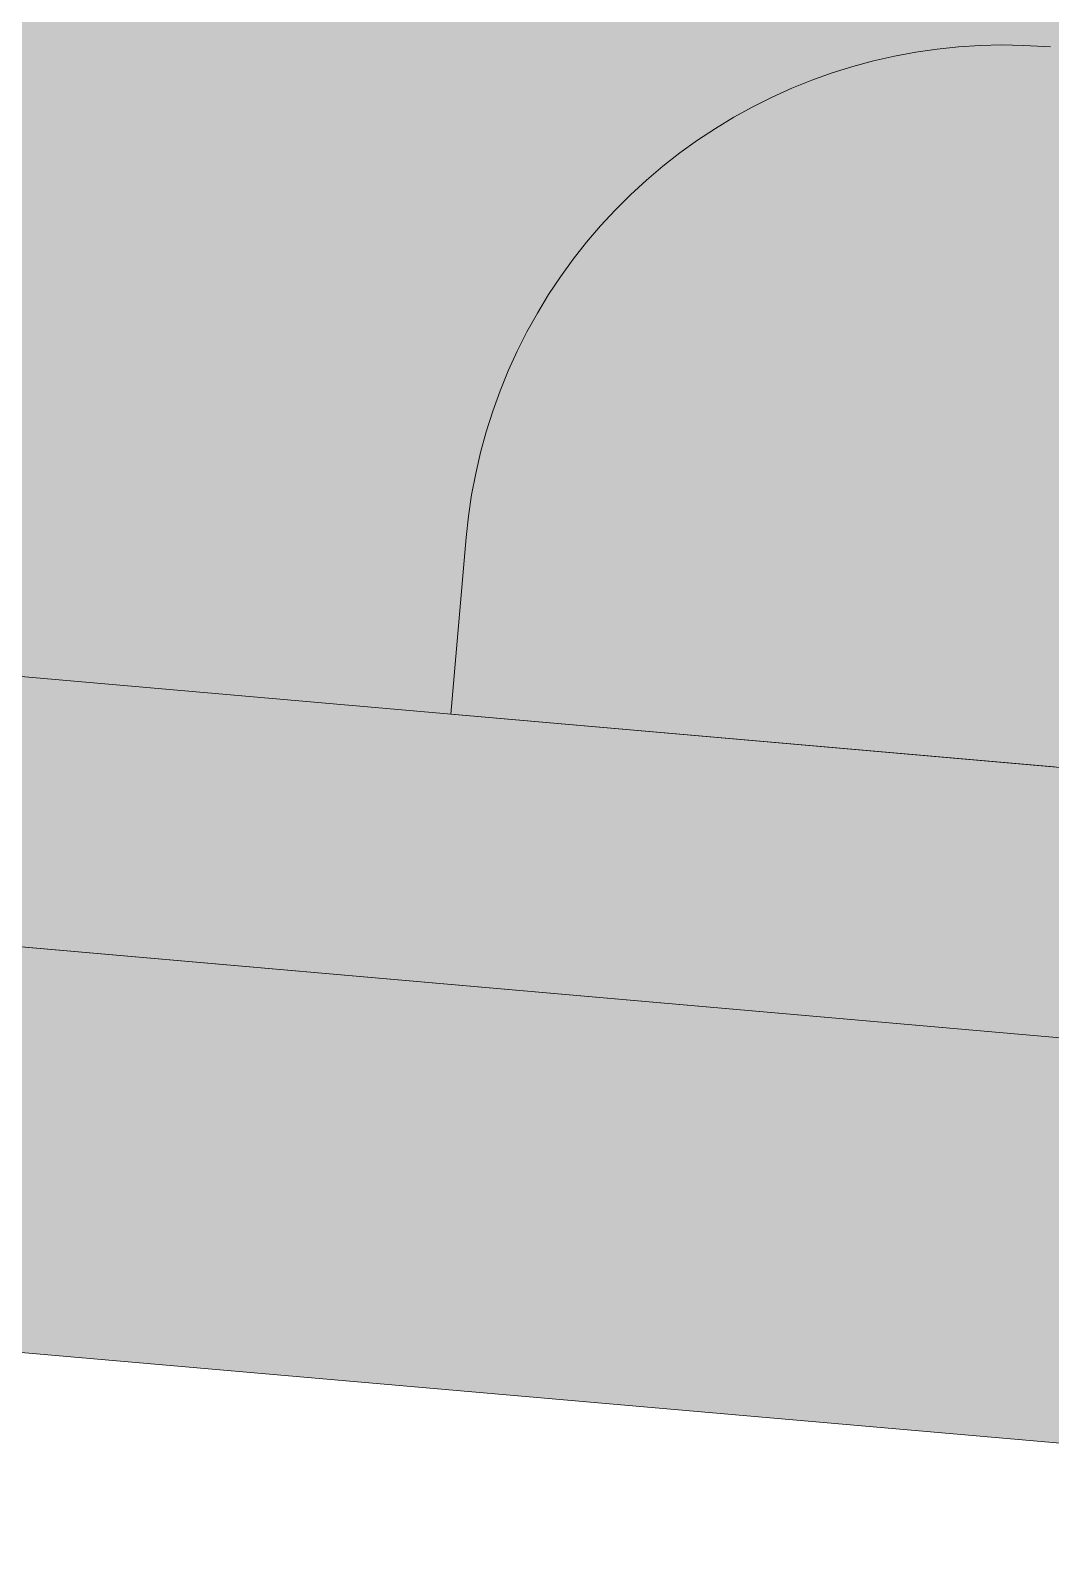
# Model space of a CAD drawing. Header units: millimetres. Extents: x 632 to 546626, y -3890 to 22200.
# Drawn here: x 389626.94 to 389634.52, y 16889.19 to 16900.45 of the extents above; entities that cross this region are included whole.
import ezdxf

# ---------------------------------------------------------------- set-up
doc = ezdxf.new("R2010")
doc.units = ezdxf.units.MM
doc.layers.add('A-270-M_ROOF', color=132, linetype='Continuous', lineweight=13)
doc.layers.add('A-770-ME_FFE_SA', color=91, linetype='Continuous', lineweight=13)

# ---------------------------------------------------------------- blocks, each defined once
blk = doc.blocks.new('Static Line_Sayfa_Metal Deck_Pan Mount - Up to 15 _ pitch - Max 2 Users-1845519-S6_501-SECTION A6')
at = {"layer": 'A-770-ME_FFE_SA', "lineweight": 5, "transparency": 33554432}
for points in [[(4567736.119, 16883.131), (4567740.346, 16931.445), (4567541.107, 16948.876), (4567536.88, 16900.562), (4567715.66, 16884.921)], [(4567736.119, 16883.131), (4567740.346, 16931.445), (4567541.107, 16948.876), (4567536.88, 16900.562), (4567715.66, 16884.921)], [(4567736.119, 16883.131), (4567740.346, 16931.445), (4567541.107, 16948.876), (4567536.88, 16900.562), (4567715.66, 16884.921)], [(4567736.119, 16883.131), (4567740.346, 16931.445), (4567541.107, 16948.876), (4567536.88, 16900.562), (4567715.66, 16884.921)], [(4567736.119, 16883.131), (4567740.346, 16931.445), (4567541.107, 16948.876), (4567536.88, 16900.562), (4567715.66, 16884.921)], [(4567736.119, 16883.131), (4567740.346, 16931.445), (4567541.107, 16948.876), (4567536.88, 16900.562), (4567715.66, 16884.921)], [(4567736.119, 16883.131), (4567740.346, 16931.445), (4567541.107, 16948.876), (4567536.88, 16900.562), (4567715.66, 16884.921)], [(4567736.119, 16883.131), (4567740.346, 16931.445), (4567541.107, 16948.876), (4567536.88, 16900.562), (4567715.66, 16884.921)], [(4567736.119, 16883.131), (4567740.346, 16931.445), (4567541.107, 16948.876), (4567536.88, 16900.562), (4567715.66, 16884.921)], [(4567736.119, 16883.131), (4567740.346, 16931.445), (4567541.107, 16948.876), (4567536.88, 16900.562), (4567715.66, 16884.921)], [(4567735.945, 16881.138), (4567740.172, 16929.453), (4567540.933, 16946.884), (4567536.706, 16898.569), (4567715.66, 16882.913)], [(4567735.945, 16881.138), (4567740.172, 16929.453), (4567540.933, 16946.884), (4567536.706, 16898.569), (4567715.66, 16882.913)], [(4567735.945, 16881.138), (4567740.172, 16929.453), (4567540.933, 16946.884), (4567536.706, 16898.569), (4567715.66, 16882.913)], [(4567735.945, 16881.138), (4567740.172, 16929.453), (4567540.933, 16946.884), (4567536.706, 16898.569), (4567715.66, 16882.913)], [(4567735.945, 16881.138), (4567740.172, 16929.453), (4567540.933, 16946.884), (4567536.706, 16898.569), (4567715.66, 16882.913)], [(4567735.945, 16881.138), (4567740.172, 16929.453), (4567540.933, 16946.884), (4567536.706, 16898.569), (4567715.66, 16882.913)], [(4567735.945, 16881.138), (4567740.172, 16929.453), (4567540.933, 16946.884), (4567536.706, 16898.569), (4567715.66, 16882.913)], [(4567735.945, 16881.138), (4567740.172, 16929.453), (4567540.933, 16946.884), (4567536.706, 16898.569), (4567715.66, 16882.913)], [(4567735.945, 16881.138), (4567740.172, 16929.453), (4567540.933, 16946.884), (4567536.706, 16898.569), (4567715.66, 16882.913)], [(4567735.945, 16881.138), (4567740.172, 16929.453), (4567540.933, 16946.884), (4567536.706, 16898.569), (4567715.66, 16882.913)], [(4567735.618, 16877.402), (4567735.88, 16880.391), (4567536.641, 16897.822), (4567536.379, 16894.833), (4567715.66, 16879.148)], [(4567735.618, 16877.402), (4567735.88, 16880.391), (4567536.641, 16897.822), (4567536.379, 16894.833), (4567715.66, 16879.148)], [(4567735.618, 16877.402), (4567735.88, 16880.391), (4567536.641, 16897.822), (4567536.379, 16894.833), (4567715.66, 16879.148)], [(4567735.618, 16877.402), (4567735.88, 16880.391), (4567536.641, 16897.822), (4567536.379, 16894.833), (4567715.66, 16879.148)], [(4567735.618, 16877.402), (4567735.88, 16880.391), (4567536.641, 16897.822), (4567536.379, 16894.833), (4567715.66, 16879.148)], [(4567735.618, 16877.402), (4567735.88, 16880.391), (4567536.641, 16897.822), (4567536.379, 16894.833), (4567715.66, 16879.148)], [(4567735.618, 16877.402), (4567735.88, 16880.391), (4567536.641, 16897.822), (4567536.379, 16894.833), (4567715.66, 16879.148)], [(4567735.618, 16877.402), (4567735.88, 16880.391), (4567536.641, 16897.822), (4567536.379, 16894.833), (4567715.66, 16879.148)], [(4567735.618, 16877.402), (4567735.88, 16880.391), (4567536.641, 16897.822), (4567536.379, 16894.833), (4567715.66, 16879.148)], [(4567735.618, 16877.402), (4567735.88, 16880.391), (4567536.641, 16897.822), (4567536.379, 16894.833), (4567715.66, 16879.148)], [(4567735.618, 16877.402), (4567735.88, 16880.391), (4567536.641, 16897.822), (4567536.379, 16894.833), (4567715.66, 16879.148)], [(4567735.618, 16877.402), (4567735.88, 16880.391), (4567536.641, 16897.822), (4567536.379, 16894.833), (4567715.66, 16879.148)], [(4567735.618, 16877.402), (4567735.88, 16880.391), (4567536.641, 16897.822), (4567536.379, 16894.833), (4567715.66, 16879.148)], [(4567735.618, 16877.402), (4567735.88, 16880.391), (4567536.641, 16897.822), (4567536.379, 16894.833), (4567715.66, 16879.148)], [(4567735.618, 16877.402), (4567735.88, 16880.391), (4567536.641, 16897.822), (4567536.379, 16894.833), (4567715.66, 16879.148)], [(4567735.618, 16877.402), (4567735.88, 16880.391), (4567536.641, 16897.822), (4567536.379, 16894.833), (4567715.66, 16879.148)], [(4567735.618, 16877.402), (4567735.88, 16880.391), (4567536.641, 16897.822), (4567536.379, 16894.833), (4567715.66, 16879.148)], [(4567735.618, 16877.402), (4567735.88, 16880.391), (4567536.641, 16897.822), (4567536.379, 16894.833), (4567715.66, 16879.148)], [(4567735.618, 16877.402), (4567735.88, 16880.391), (4567536.641, 16897.822), (4567536.379, 16894.833), (4567715.66, 16879.148)], [(4567735.618, 16877.402), (4567735.88, 16880.391), (4567536.641, 16897.822), (4567536.379, 16894.833), (4567715.66, 16879.148)]]:
    blk.add_hatch(color=256, dxfattribs=at).paths.add_polyline_path(points)
at = {"layer": 'A-770-ME_FFE_SA', "lineweight": 5}
for p, q in [((4567590.761, 16900.22), (4567590.918, 16900.255)), ((4567590.761, 16900.22), (4567590.918, 16900.255)), ((4567590.761, 16900.22), (4567590.918, 16900.255)), ((4567590.761, 16900.22), (4567590.918, 16900.255)), ((4567590.761, 16900.22), (4567590.918, 16900.255)), ((4567590.761, 16900.22), (4567590.918, 16900.255)), ((4567590.761, 16900.22), (4567590.918, 16900.255)), ((4567590.761, 16900.22), (4567590.918, 16900.255)), ((4567590.761, 16900.22), (4567590.918, 16900.255)), ((4567590.761, 16900.22), (4567590.918, 16900.255)), ((4567590.761, 16900.22), (4567590.918, 16900.255)), ((4567590.761, 16900.22), (4567590.918, 16900.255)), ((4567590.918, 16900.255), (4567591.075, 16900.285)), ((4567590.918, 16900.255), (4567591.075, 16900.285)), ((4567590.918, 16900.255), (4567591.075, 16900.285)), ((4567590.918, 16900.255), (4567591.075, 16900.285)), ((4567590.918, 16900.255), (4567591.075, 16900.285)), ((4567590.918, 16900.255), (4567591.075, 16900.285)), ((4567590.918, 16900.255), (4567591.075, 16900.285)), ((4567590.918, 16900.255), (4567591.075, 16900.285)), ((4567590.918, 16900.255), (4567591.075, 16900.285)), ((4567590.918, 16900.255), (4567591.075, 16900.285)), ((4567590.918, 16900.255), (4567591.075, 16900.285)), ((4567590.918, 16900.255), (4567591.075, 16900.285)), ((4567591.075, 16900.285), (4567591.234, 16900.307)), ((4567591.075, 16900.285), (4567591.234, 16900.307)), ((4567591.075, 16900.285), (4567591.234, 16900.307)), ((4567591.075, 16900.285), (4567591.234, 16900.307)), ((4567591.075, 16900.285), (4567591.234, 16900.307)), ((4567591.075, 16900.285), (4567591.234, 16900.307)), ((4567591.075, 16900.285), (4567591.234, 16900.307)), ((4567591.075, 16900.285), (4567591.234, 16900.307)), ((4567591.075, 16900.285), (4567591.234, 16900.307)), ((4567591.075, 16900.285), (4567591.234, 16900.307)), ((4567591.075, 16900.285), (4567591.234, 16900.307)), ((4567591.075, 16900.285), (4567591.234, 16900.307)), ((4567591.234, 16900.307), (4567591.393, 16900.324)), ((4567591.234, 16900.307), (4567591.393, 16900.324)), ((4567591.234, 16900.307), (4567591.393, 16900.324)), ((4567591.234, 16900.307), (4567591.393, 16900.324)), ((4567591.234, 16900.307), (4567591.393, 16900.324)), ((4567591.234, 16900.307), (4567591.393, 16900.324)), ((4567591.234, 16900.307), (4567591.393, 16900.324)), ((4567591.234, 16900.307), (4567591.393, 16900.324)), ((4567591.234, 16900.307), (4567591.393, 16900.324)), ((4567591.234, 16900.307), (4567591.393, 16900.324)), ((4567591.234, 16900.307), (4567591.393, 16900.324)), ((4567591.234, 16900.307), (4567591.393, 16900.324)), ((4567591.393, 16900.324), (4567591.553, 16900.334)), ((4567591.393, 16900.324), (4567591.553, 16900.334)), ((4567591.393, 16900.324), (4567591.553, 16900.334)), ((4567591.393, 16900.324), (4567591.553, 16900.334)), ((4567591.393, 16900.324), (4567591.553, 16900.334)), ((4567591.393, 16900.324), (4567591.553, 16900.334)), ((4567591.393, 16900.324), (4567591.553, 16900.334)), ((4567591.393, 16900.324), (4567591.553, 16900.334)), ((4567591.393, 16900.324), (4567591.553, 16900.334)), ((4567591.393, 16900.324), (4567591.553, 16900.334)), ((4567591.393, 16900.324), (4567591.553, 16900.334)), ((4567591.393, 16900.324), (4567591.553, 16900.334)), ((4567591.553, 16900.334), (4567591.714, 16900.338)), ((4567591.553, 16900.334), (4567591.714, 16900.338)), ((4567591.553, 16900.334), (4567591.714, 16900.338)), ((4567591.553, 16900.334), (4567591.714, 16900.338)), ((4567591.553, 16900.334), (4567591.714, 16900.338)), ((4567591.553, 16900.334), (4567591.714, 16900.338)), ((4567591.553, 16900.334), (4567591.714, 16900.338)), ((4567591.553, 16900.334), (4567591.714, 16900.338)), ((4567591.553, 16900.334), (4567591.714, 16900.338)), ((4567591.553, 16900.334), (4567591.714, 16900.338)), ((4567591.553, 16900.334), (4567591.714, 16900.338)), ((4567591.553, 16900.334), (4567591.714, 16900.338)), ((4567591.714, 16900.338), (4567591.874, 16900.335)), ((4567591.714, 16900.338), (4567591.874, 16900.335)), ((4567591.714, 16900.338), (4567591.874, 16900.335)), ((4567591.714, 16900.338), (4567591.874, 16900.335)), ((4567591.714, 16900.338), (4567591.874, 16900.335)), ((4567591.714, 16900.338), (4567591.874, 16900.335)), ((4567591.714, 16900.338), (4567591.874, 16900.335)), ((4567591.714, 16900.338), (4567591.874, 16900.335)), ((4567591.714, 16900.338), (4567591.874, 16900.335)), ((4567591.714, 16900.338), (4567591.874, 16900.335)), ((4567591.714, 16900.338), (4567591.874, 16900.335)), ((4567591.714, 16900.338), (4567591.874, 16900.335)), ((4567591.874, 16900.335), (4567592.034, 16900.326)), ((4567591.874, 16900.335), (4567592.034, 16900.326)), ((4567591.874, 16900.335), (4567592.034, 16900.326)), ((4567591.874, 16900.335), (4567592.034, 16900.326)), ((4567591.874, 16900.335), (4567592.034, 16900.326)), ((4567591.874, 16900.335), (4567592.034, 16900.326)), ((4567591.874, 16900.335), (4567592.034, 16900.326)), ((4567591.874, 16900.335), (4567592.034, 16900.326)), ((4567591.874, 16900.335), (4567592.034, 16900.326)), ((4567591.874, 16900.335), (4567592.034, 16900.326)), ((4567591.874, 16900.335), (4567592.034, 16900.326)), ((4567591.874, 16900.335), (4567592.034, 16900.326)), ((4567592.034, 16900.326), (4567592.077, 16900.323)), ((4567592.034, 16900.326), (4567592.077, 16900.323)), ((4567592.034, 16900.326), (4567592.077, 16900.323)), ((4567592.034, 16900.326), (4567592.077, 16900.323)), ((4567592.034, 16900.326), (4567592.077, 16900.323)), ((4567592.034, 16900.326), (4567592.077, 16900.323)), ((4567592.034, 16900.326), (4567592.077, 16900.323)), ((4567592.034, 16900.326), (4567592.077, 16900.323)), ((4567592.034, 16900.326), (4567592.077, 16900.323)), ((4567592.034, 16900.326), (4567592.077, 16900.323)), ((4567592.034, 16900.326), (4567592.077, 16900.323)), ((4567592.034, 16900.326), (4567592.077, 16900.323)), ((4567590.454, 16900.13), (4567590.607, 16900.178)), ((4567590.454, 16900.13), (4567590.607, 16900.178)), ((4567590.454, 16900.13), (4567590.607, 16900.178)), ((4567590.454, 16900.13), (4567590.607, 16900.178)), ((4567590.454, 16900.13), (4567590.607, 16900.178)), ((4567590.454, 16900.13), (4567590.607, 16900.178)), ((4567590.454, 16900.13), (4567590.607, 16900.178)), ((4567590.454, 16900.13), (4567590.607, 16900.178)), ((4567590.454, 16900.13), (4567590.607, 16900.178)), ((4567590.454, 16900.13), (4567590.607, 16900.178)), ((4567590.454, 16900.13), (4567590.607, 16900.178)), ((4567590.454, 16900.13), (4567590.607, 16900.178)), ((4567590.607, 16900.178), (4567590.761, 16900.22)), ((4567590.607, 16900.178), (4567590.761, 16900.22)), ((4567590.607, 16900.178), (4567590.761, 16900.22)), ((4567590.607, 16900.178), (4567590.761, 16900.22)), ((4567590.607, 16900.178), (4567590.761, 16900.22)), ((4567590.607, 16900.178), (4567590.761, 16900.22)), ((4567590.607, 16900.178), (4567590.761, 16900.22)), ((4567590.607, 16900.178), (4567590.761, 16900.22)), ((4567590.607, 16900.178), (4567590.761, 16900.22)), ((4567590.607, 16900.178), (4567590.761, 16900.22)), ((4567590.607, 16900.178), (4567590.761, 16900.22)), ((4567590.607, 16900.178), (4567590.761, 16900.22)), ((4567590.154, 16900.016), (4567590.303, 16900.076)), ((4567590.154, 16900.016), (4567590.303, 16900.076)), ((4567590.154, 16900.016), (4567590.303, 16900.076)), ((4567590.154, 16900.016), (4567590.303, 16900.076)), ((4567590.154, 16900.016), (4567590.303, 16900.076)), ((4567590.154, 16900.016), (4567590.303, 16900.076)), ((4567590.154, 16900.016), (4567590.303, 16900.076)), ((4567590.154, 16900.016), (4567590.303, 16900.076)), ((4567590.154, 16900.016), (4567590.303, 16900.076)), ((4567590.154, 16900.016), (4567590.303, 16900.076)), ((4567590.154, 16900.016), (4567590.303, 16900.076)), ((4567590.154, 16900.016), (4567590.303, 16900.076)), ((4567590.303, 16900.076), (4567590.454, 16900.13)), ((4567590.303, 16900.076), (4567590.454, 16900.13)), ((4567590.303, 16900.076), (4567590.454, 16900.13)), ((4567590.303, 16900.076), (4567590.454, 16900.13)), ((4567590.303, 16900.076), (4567590.454, 16900.13)), ((4567590.303, 16900.076), (4567590.454, 16900.13)), ((4567590.303, 16900.076), (4567590.454, 16900.13)), ((4567590.303, 16900.076), (4567590.454, 16900.13)), ((4567590.303, 16900.076), (4567590.454, 16900.13)), ((4567590.303, 16900.076), (4567590.454, 16900.13)), ((4567590.303, 16900.076), (4567590.454, 16900.13)), ((4567590.303, 16900.076), (4567590.454, 16900.13)), ((4567589.865, 16899.879), (4567590.008, 16899.95)), ((4567589.865, 16899.879), (4567590.008, 16899.95)), ((4567589.865, 16899.879), (4567590.008, 16899.95)), ((4567589.865, 16899.879), (4567590.008, 16899.95)), ((4567589.865, 16899.879), (4567590.008, 16899.95)), ((4567589.865, 16899.879), (4567590.008, 16899.95)), ((4567589.865, 16899.879), (4567590.008, 16899.95)), ((4567589.865, 16899.879), (4567590.008, 16899.95)), ((4567589.865, 16899.879), (4567590.008, 16899.95)), ((4567589.865, 16899.879), (4567590.008, 16899.95)), ((4567589.865, 16899.879), (4567590.008, 16899.95)), ((4567589.865, 16899.879), (4567590.008, 16899.95)), ((4567590.008, 16899.95), (4567590.154, 16900.016)), ((4567590.008, 16899.95), (4567590.154, 16900.016)), ((4567590.008, 16899.95), (4567590.154, 16900.016)), ((4567590.008, 16899.95), (4567590.154, 16900.016)), ((4567590.008, 16899.95), (4567590.154, 16900.016)), ((4567590.008, 16899.95), (4567590.154, 16900.016)), ((4567590.008, 16899.95), (4567590.154, 16900.016)), ((4567590.008, 16899.95), (4567590.154, 16900.016)), ((4567590.008, 16899.95), (4567590.154, 16900.016)), ((4567590.008, 16899.95), (4567590.154, 16900.016)), ((4567590.008, 16899.95), (4567590.154, 16900.016)), ((4567590.008, 16899.95), (4567590.154, 16900.016)), ((4567589.724, 16899.801), (4567589.865, 16899.879)), ((4567589.724, 16899.801), (4567589.865, 16899.879)), ((4567589.724, 16899.801), (4567589.865, 16899.879)), ((4567589.724, 16899.801), (4567589.865, 16899.879)), ((4567589.724, 16899.801), (4567589.865, 16899.879)), ((4567589.724, 16899.801), (4567589.865, 16899.879)), ((4567589.724, 16899.801), (4567589.865, 16899.879)), ((4567589.724, 16899.801), (4567589.865, 16899.879)), ((4567589.724, 16899.801), (4567589.865, 16899.879)), ((4567589.724, 16899.801), (4567589.865, 16899.879)), ((4567589.724, 16899.801), (4567589.865, 16899.879)), ((4567589.724, 16899.801), (4567589.865, 16899.879)), ((4567589.453, 16899.63), (4567589.587, 16899.718)), ((4567589.453, 16899.63), (4567589.587, 16899.718)), ((4567589.453, 16899.63), (4567589.587, 16899.718)), ((4567589.453, 16899.63), (4567589.587, 16899.718)), ((4567589.453, 16899.63), (4567589.587, 16899.718)), ((4567589.453, 16899.63), (4567589.587, 16899.718)), ((4567589.453, 16899.63), (4567589.587, 16899.718)), ((4567589.453, 16899.63), (4567589.587, 16899.718)), ((4567589.453, 16899.63), (4567589.587, 16899.718)), ((4567589.453, 16899.63), (4567589.587, 16899.718)), ((4567589.453, 16899.63), (4567589.587, 16899.718)), ((4567589.453, 16899.63), (4567589.587, 16899.718)), ((4567589.587, 16899.718), (4567589.724, 16899.801)), ((4567589.587, 16899.718), (4567589.724, 16899.801)), ((4567589.587, 16899.718), (4567589.724, 16899.801)), ((4567589.587, 16899.718), (4567589.724, 16899.801)), ((4567589.587, 16899.718), (4567589.724, 16899.801)), ((4567589.587, 16899.718), (4567589.724, 16899.801)), ((4567589.587, 16899.718), (4567589.724, 16899.801)), ((4567589.587, 16899.718), (4567589.724, 16899.801)), ((4567589.587, 16899.718), (4567589.724, 16899.801)), ((4567589.587, 16899.718), (4567589.724, 16899.801)), ((4567589.587, 16899.718), (4567589.724, 16899.801)), ((4567589.587, 16899.718), (4567589.724, 16899.801)), ((4567589.323, 16899.536), (4567589.453, 16899.63)), ((4567589.323, 16899.536), (4567589.453, 16899.63)), ((4567589.323, 16899.536), (4567589.453, 16899.63)), ((4567589.323, 16899.536), (4567589.453, 16899.63)), ((4567589.323, 16899.536), (4567589.453, 16899.63)), ((4567589.323, 16899.536), (4567589.453, 16899.63)), ((4567589.323, 16899.536), (4567589.453, 16899.63)), ((4567589.323, 16899.536), (4567589.453, 16899.63)), ((4567589.323, 16899.536), (4567589.453, 16899.63)), ((4567589.323, 16899.536), (4567589.453, 16899.63)), ((4567589.323, 16899.536), (4567589.453, 16899.63)), ((4567589.323, 16899.536), (4567589.453, 16899.63)), ((4567589.197, 16899.438), (4567589.323, 16899.536)), ((4567589.197, 16899.438), (4567589.323, 16899.536)), ((4567589.197, 16899.438), (4567589.323, 16899.536)), ((4567589.197, 16899.438), (4567589.323, 16899.536)), ((4567589.197, 16899.438), (4567589.323, 16899.536)), ((4567589.197, 16899.438), (4567589.323, 16899.536)), ((4567589.197, 16899.438), (4567589.323, 16899.536)), ((4567589.197, 16899.438), (4567589.323, 16899.536)), ((4567589.197, 16899.438), (4567589.323, 16899.536)), ((4567589.197, 16899.438), (4567589.323, 16899.536)), ((4567589.197, 16899.438), (4567589.323, 16899.536)), ((4567589.197, 16899.438), (4567589.323, 16899.536)), ((4567589.075, 16899.334), (4567589.197, 16899.438)), ((4567589.075, 16899.334), (4567589.197, 16899.438)), ((4567589.075, 16899.334), (4567589.197, 16899.438)), ((4567589.075, 16899.334), (4567589.197, 16899.438)), ((4567589.075, 16899.334), (4567589.197, 16899.438)), ((4567589.075, 16899.334), (4567589.197, 16899.438)), ((4567589.075, 16899.334), (4567589.197, 16899.438)), ((4567589.075, 16899.334), (4567589.197, 16899.438)), ((4567589.075, 16899.334), (4567589.197, 16899.438)), ((4567589.075, 16899.334), (4567589.197, 16899.438)), ((4567589.075, 16899.334), (4567589.197, 16899.438)), ((4567589.075, 16899.334), (4567589.197, 16899.438)), ((4567588.957, 16899.226), (4567589.075, 16899.334)), ((4567588.957, 16899.226), (4567589.075, 16899.334)), ((4567588.957, 16899.226), (4567589.075, 16899.334)), ((4567588.957, 16899.226), (4567589.075, 16899.334)), ((4567588.957, 16899.226), (4567589.075, 16899.334)), ((4567588.957, 16899.226), (4567589.075, 16899.334)), ((4567588.957, 16899.226), (4567589.075, 16899.334)), ((4567588.957, 16899.226), (4567589.075, 16899.334)), ((4567588.957, 16899.226), (4567589.075, 16899.334)), ((4567588.957, 16899.226), (4567589.075, 16899.334)), ((4567588.957, 16899.226), (4567589.075, 16899.334)), ((4567588.957, 16899.226), (4567589.075, 16899.334)), ((4567588.843, 16899.112), (4567588.957, 16899.226)), ((4567588.843, 16899.112), (4567588.957, 16899.226)), ((4567588.843, 16899.112), (4567588.957, 16899.226)), ((4567588.843, 16899.112), (4567588.957, 16899.226)), ((4567588.843, 16899.112), (4567588.957, 16899.226)), ((4567588.843, 16899.112), (4567588.957, 16899.226)), ((4567588.843, 16899.112), (4567588.957, 16899.226)), ((4567588.843, 16899.112), (4567588.957, 16899.226)), ((4567588.843, 16899.112), (4567588.957, 16899.226)), ((4567588.843, 16899.112), (4567588.957, 16899.226)), ((4567588.843, 16899.112), (4567588.957, 16899.226)), ((4567588.843, 16899.112), (4567588.957, 16899.226)), ((4567588.734, 16898.995), (4567588.843, 16899.112)), ((4567588.734, 16898.995), (4567588.843, 16899.112)), ((4567588.734, 16898.995), (4567588.843, 16899.112)), ((4567588.734, 16898.995), (4567588.843, 16899.112)), ((4567588.734, 16898.995), (4567588.843, 16899.112)), ((4567588.734, 16898.995), (4567588.843, 16899.112)), ((4567588.734, 16898.995), (4567588.843, 16899.112)), ((4567588.734, 16898.995), (4567588.843, 16899.112)), ((4567588.734, 16898.995), (4567588.843, 16899.112)), ((4567588.734, 16898.995), (4567588.843, 16899.112)), ((4567588.734, 16898.995), (4567588.843, 16899.112)), ((4567588.734, 16898.995), (4567588.843, 16899.112)), ((4567588.63, 16898.873), (4567588.734, 16898.995)), ((4567588.63, 16898.873), (4567588.734, 16898.995)), ((4567588.63, 16898.873), (4567588.734, 16898.995)), ((4567588.63, 16898.873), (4567588.734, 16898.995)), ((4567588.63, 16898.873), (4567588.734, 16898.995)), ((4567588.63, 16898.873), (4567588.734, 16898.995)), ((4567588.63, 16898.873), (4567588.734, 16898.995)), ((4567588.63, 16898.873), (4567588.734, 16898.995)), ((4567588.63, 16898.873), (4567588.734, 16898.995)), ((4567588.63, 16898.873), (4567588.734, 16898.995)), ((4567588.63, 16898.873), (4567588.734, 16898.995)), ((4567588.63, 16898.873), (4567588.734, 16898.995)), ((4567588.531, 16898.747), (4567588.63, 16898.873)), ((4567588.531, 16898.747), (4567588.63, 16898.873)), ((4567588.531, 16898.747), (4567588.63, 16898.873)), ((4567588.531, 16898.747), (4567588.63, 16898.873)), ((4567588.531, 16898.747), (4567588.63, 16898.873)), ((4567588.531, 16898.747), (4567588.63, 16898.873)), ((4567588.531, 16898.747), (4567588.63, 16898.873)), ((4567588.531, 16898.747), (4567588.63, 16898.873)), ((4567588.531, 16898.747), (4567588.63, 16898.873)), ((4567588.531, 16898.747), (4567588.63, 16898.873)), ((4567588.531, 16898.747), (4567588.63, 16898.873)), ((4567588.531, 16898.747), (4567588.63, 16898.873)), ((4567588.437, 16898.617), (4567588.531, 16898.747)), ((4567588.437, 16898.617), (4567588.531, 16898.747)), ((4567588.437, 16898.617), (4567588.531, 16898.747)), ((4567588.437, 16898.617), (4567588.531, 16898.747)), ((4567588.437, 16898.617), (4567588.531, 16898.747)), ((4567588.437, 16898.617), (4567588.531, 16898.747)), ((4567588.437, 16898.617), (4567588.531, 16898.747)), ((4567588.437, 16898.617), (4567588.531, 16898.747)), ((4567588.437, 16898.617), (4567588.531, 16898.747)), ((4567588.437, 16898.617), (4567588.531, 16898.747)), ((4567588.437, 16898.617), (4567588.531, 16898.747)), ((4567588.437, 16898.617), (4567588.531, 16898.747)), ((4567588.348, 16898.484), (4567588.437, 16898.617)), ((4567588.348, 16898.484), (4567588.437, 16898.617)), ((4567588.348, 16898.484), (4567588.437, 16898.617)), ((4567588.348, 16898.484), (4567588.437, 16898.617)), ((4567588.348, 16898.484), (4567588.437, 16898.617)), ((4567588.348, 16898.484), (4567588.437, 16898.617)), ((4567588.348, 16898.484), (4567588.437, 16898.617)), ((4567588.348, 16898.484), (4567588.437, 16898.617)), ((4567588.348, 16898.484), (4567588.437, 16898.617)), ((4567588.348, 16898.484), (4567588.437, 16898.617)), ((4567588.348, 16898.484), (4567588.437, 16898.617)), ((4567588.348, 16898.484), (4567588.437, 16898.617)), ((4567588.265, 16898.347), (4567588.348, 16898.484)), ((4567588.265, 16898.347), (4567588.348, 16898.484)), ((4567588.265, 16898.347), (4567588.348, 16898.484)), ((4567588.265, 16898.347), (4567588.348, 16898.484)), ((4567588.265, 16898.347), (4567588.348, 16898.484)), ((4567588.265, 16898.347), (4567588.348, 16898.484)), ((4567588.265, 16898.347), (4567588.348, 16898.484)), ((4567588.265, 16898.347), (4567588.348, 16898.484)), ((4567588.265, 16898.347), (4567588.348, 16898.484)), ((4567588.265, 16898.347), (4567588.348, 16898.484)), ((4567588.265, 16898.347), (4567588.348, 16898.484)), ((4567588.265, 16898.347), (4567588.348, 16898.484)), ((4567588.187, 16898.207), (4567588.265, 16898.347)), ((4567588.187, 16898.207), (4567588.265, 16898.347)), ((4567588.187, 16898.207), (4567588.265, 16898.347)), ((4567588.187, 16898.207), (4567588.265, 16898.347)), ((4567588.187, 16898.207), (4567588.265, 16898.347)), ((4567588.187, 16898.207), (4567588.265, 16898.347)), ((4567588.187, 16898.207), (4567588.265, 16898.347)), ((4567588.187, 16898.207), (4567588.265, 16898.347)), ((4567588.187, 16898.207), (4567588.265, 16898.347)), ((4567588.187, 16898.207), (4567588.265, 16898.347)), ((4567588.187, 16898.207), (4567588.265, 16898.347)), ((4567588.187, 16898.207), (4567588.265, 16898.347)), ((4567588.115, 16898.064), (4567588.187, 16898.207)), ((4567588.115, 16898.064), (4567588.187, 16898.207)), ((4567588.115, 16898.064), (4567588.187, 16898.207)), ((4567588.115, 16898.064), (4567588.187, 16898.207)), ((4567588.115, 16898.064), (4567588.187, 16898.207)), ((4567588.115, 16898.064), (4567588.187, 16898.207)), ((4567588.115, 16898.064), (4567588.187, 16898.207)), ((4567588.115, 16898.064), (4567588.187, 16898.207)), ((4567588.115, 16898.064), (4567588.187, 16898.207)), ((4567588.115, 16898.064), (4567588.187, 16898.207)), ((4567588.115, 16898.064), (4567588.187, 16898.207)), ((4567588.115, 16898.064), (4567588.187, 16898.207)), ((4567588.048, 16897.918), (4567588.115, 16898.064)), ((4567588.048, 16897.918), (4567588.115, 16898.064)), ((4567588.048, 16897.918), (4567588.115, 16898.064)), ((4567588.048, 16897.918), (4567588.115, 16898.064)), ((4567588.048, 16897.918), (4567588.115, 16898.064)), ((4567588.048, 16897.918), (4567588.115, 16898.064)), ((4567588.048, 16897.918), (4567588.115, 16898.064)), ((4567588.048, 16897.918), (4567588.115, 16898.064)), ((4567588.048, 16897.918), (4567588.115, 16898.064)), ((4567588.048, 16897.918), (4567588.115, 16898.064)), ((4567588.048, 16897.918), (4567588.115, 16898.064)), ((4567588.048, 16897.918), (4567588.115, 16898.064)), ((4567587.988, 16897.77), (4567588.048, 16897.918)), ((4567587.988, 16897.77), (4567588.048, 16897.918)), ((4567587.988, 16897.77), (4567588.048, 16897.918)), ((4567587.988, 16897.77), (4567588.048, 16897.918)), ((4567587.988, 16897.77), (4567588.048, 16897.918)), ((4567587.988, 16897.77), (4567588.048, 16897.918)), ((4567587.988, 16897.77), (4567588.048, 16897.918)), ((4567587.988, 16897.77), (4567588.048, 16897.918)), ((4567587.988, 16897.77), (4567588.048, 16897.918)), ((4567587.988, 16897.77), (4567588.048, 16897.918)), ((4567587.988, 16897.77), (4567588.048, 16897.918)), ((4567587.988, 16897.77), (4567588.048, 16897.918)), ((4567587.933, 16897.619), (4567587.988, 16897.77)), ((4567587.933, 16897.619), (4567587.988, 16897.77)), ((4567587.933, 16897.619), (4567587.988, 16897.77)), ((4567587.933, 16897.619), (4567587.988, 16897.77)), ((4567587.933, 16897.619), (4567587.988, 16897.77)), ((4567587.933, 16897.619), (4567587.988, 16897.77)), ((4567587.933, 16897.619), (4567587.988, 16897.77)), ((4567587.933, 16897.619), (4567587.988, 16897.77)), ((4567587.933, 16897.619), (4567587.988, 16897.77)), ((4567587.933, 16897.619), (4567587.988, 16897.77)), ((4567587.933, 16897.619), (4567587.988, 16897.77)), ((4567587.933, 16897.619), (4567587.988, 16897.77)), ((4567587.933, 16897.619), (4567587.988, 16897.77)), ((4567633.484, 16891.357), (4567561.449, 16897.659)), ((4567633.484, 16891.357), (4567561.449, 16897.659)), ((4567633.484, 16891.357), (4567561.449, 16897.659)), ((4567633.484, 16891.357), (4567561.449, 16897.659)), ((4567633.484, 16891.357), (4567561.449, 16897.659)), ((4567633.484, 16891.357), (4567561.449, 16897.659)), ((4567633.484, 16891.357), (4567561.449, 16897.659)), ((4567633.484, 16891.357), (4567561.449, 16897.659)), ((4567633.484, 16891.357), (4567561.449, 16897.659)), ((4567633.484, 16891.357), (4567561.449, 16897.659)), ((4567633.484, 16891.357), (4567561.449, 16897.659)), ((4567633.484, 16891.357), (4567561.449, 16897.659)), ((4567633.484, 16891.357), (4567561.449, 16897.659)), ((4567633.484, 16891.357), (4567561.449, 16897.659)), ((4567633.484, 16891.357), (4567561.449, 16897.659)), ((4567633.484, 16891.357), (4567561.449, 16897.659)), ((4567633.484, 16891.357), (4567561.449, 16897.659)), ((4567633.484, 16891.357), (4567561.449, 16897.659)), ((4567726.092, 16883.255), (4567561.449, 16897.659)), ((4567633.484, 16891.357), (4567561.449, 16897.659)), ((4567587.885, 16897.466), (4567587.933, 16897.619)), ((4567587.885, 16897.466), (4567587.933, 16897.619)), ((4567587.885, 16897.466), (4567587.933, 16897.619)), ((4567587.885, 16897.466), (4567587.933, 16897.619)), ((4567587.885, 16897.466), (4567587.933, 16897.619)), ((4567587.885, 16897.466), (4567587.933, 16897.619)), ((4567587.885, 16897.466), (4567587.933, 16897.619)), ((4567587.885, 16897.466), (4567587.933, 16897.619)), ((4567587.885, 16897.466), (4567587.933, 16897.619)), ((4567587.885, 16897.466), (4567587.933, 16897.619)), ((4567587.885, 16897.466), (4567587.933, 16897.619)), ((4567587.885, 16897.466), (4567587.933, 16897.619)), ((4567587.885, 16897.466), (4567587.933, 16897.619)), ((4567587.842, 16897.311), (4567587.885, 16897.466)), ((4567587.842, 16897.311), (4567587.885, 16897.466)), ((4567587.842, 16897.311), (4567587.885, 16897.466)), ((4567587.842, 16897.311), (4567587.885, 16897.466)), ((4567587.842, 16897.311), (4567587.885, 16897.466)), ((4567587.842, 16897.311), (4567587.885, 16897.466)), ((4567587.842, 16897.311), (4567587.885, 16897.466)), ((4567587.842, 16897.311), (4567587.885, 16897.466)), ((4567587.842, 16897.311), (4567587.885, 16897.466)), ((4567587.842, 16897.311), (4567587.885, 16897.466)), ((4567587.842, 16897.311), (4567587.885, 16897.466)), ((4567587.842, 16897.311), (4567587.885, 16897.466)), ((4567587.806, 16897.155), (4567587.842, 16897.311)), ((4567587.806, 16897.155), (4567587.842, 16897.311)), ((4567587.806, 16897.155), (4567587.842, 16897.311)), ((4567587.806, 16897.155), (4567587.842, 16897.311)), ((4567587.806, 16897.155), (4567587.842, 16897.311)), ((4567587.806, 16897.155), (4567587.842, 16897.311)), ((4567587.806, 16897.155), (4567587.842, 16897.311)), ((4567587.806, 16897.155), (4567587.842, 16897.311)), ((4567587.806, 16897.155), (4567587.842, 16897.311)), ((4567587.806, 16897.155), (4567587.842, 16897.311)), ((4567587.806, 16897.155), (4567587.842, 16897.311)), ((4567587.806, 16897.155), (4567587.842, 16897.311)), ((4567587.776, 16896.998), (4567587.806, 16897.155)), ((4567587.776, 16896.998), (4567587.806, 16897.155)), ((4567587.776, 16896.998), (4567587.806, 16897.155)), ((4567587.776, 16896.998), (4567587.806, 16897.155)), ((4567587.776, 16896.998), (4567587.806, 16897.155)), ((4567587.776, 16896.998), (4567587.806, 16897.155)), ((4567587.776, 16896.998), (4567587.806, 16897.155)), ((4567587.776, 16896.998), (4567587.806, 16897.155)), ((4567587.776, 16896.998), (4567587.806, 16897.155)), ((4567587.776, 16896.998), (4567587.806, 16897.155)), ((4567587.776, 16896.998), (4567587.806, 16897.155)), ((4567587.776, 16896.998), (4567587.806, 16897.155)), ((4567587.753, 16896.839), (4567587.776, 16896.998)), ((4567587.753, 16896.839), (4567587.776, 16896.998)), ((4567587.753, 16896.839), (4567587.776, 16896.998)), ((4567587.753, 16896.839), (4567587.776, 16896.998)), ((4567587.753, 16896.839), (4567587.776, 16896.998)), ((4567587.753, 16896.839), (4567587.776, 16896.998)), ((4567587.753, 16896.839), (4567587.776, 16896.998)), ((4567587.753, 16896.839), (4567587.776, 16896.998)), ((4567587.753, 16896.839), (4567587.776, 16896.998)), ((4567587.753, 16896.839), (4567587.776, 16896.998)), ((4567587.753, 16896.839), (4567587.776, 16896.998)), ((4567587.753, 16896.839), (4567587.776, 16896.998)), ((4567587.736, 16896.68), (4567587.753, 16896.839)), ((4567587.736, 16896.68), (4567587.753, 16896.839)), ((4567587.736, 16896.68), (4567587.753, 16896.839)), ((4567587.736, 16896.68), (4567587.753, 16896.839)), ((4567587.736, 16896.68), (4567587.753, 16896.839)), ((4567587.736, 16896.68), (4567587.753, 16896.839)), ((4567587.736, 16896.68), (4567587.753, 16896.839)), ((4567587.736, 16896.68), (4567587.753, 16896.839)), ((4567587.736, 16896.68), (4567587.753, 16896.839)), ((4567587.736, 16896.68), (4567587.753, 16896.839)), ((4567587.736, 16896.68), (4567587.753, 16896.839)), ((4567587.736, 16896.68), (4567587.753, 16896.839)), ((4567587.736, 16896.68), (4567587.621, 16895.369)), ((4567587.736, 16896.68), (4567587.621, 16895.369)), ((4567587.736, 16896.68), (4567587.621, 16895.369)), ((4567587.736, 16896.68), (4567587.621, 16895.369)), ((4567587.736, 16896.68), (4567587.621, 16895.369)), ((4567587.736, 16896.68), (4567587.621, 16895.369)), ((4567587.736, 16896.68), (4567587.621, 16895.369)), ((4567587.736, 16896.68), (4567587.621, 16895.369)), ((4567587.736, 16896.68), (4567587.621, 16895.369)), ((4567587.736, 16896.68), (4567587.621, 16895.369)), ((4567587.736, 16896.68), (4567587.621, 16895.369)), ((4567587.736, 16896.68), (4567587.621, 16895.369)), ((4567587.736, 16896.68), (4567587.621, 16895.369)), ((4567587.736, 16896.68), (4567587.621, 16895.369)), ((4567587.736, 16896.68), (4567587.621, 16895.369)), ((4567587.736, 16896.68), (4567587.621, 16895.369)), ((4567587.736, 16896.68), (4567587.621, 16895.369)), ((4567587.736, 16896.68), (4567587.621, 16895.369)), ((4567587.736, 16896.68), (4567587.621, 16895.369)), ((4567587.736, 16896.68), (4567587.621, 16895.369)), ((4567560.549, 16895.73), (4567633.31, 16889.364)), ((4567633.31, 16889.364), (4567560.549, 16895.73)), ((4567633.31, 16889.364), (4567560.549, 16895.73)), ((4567560.549, 16895.73), (4567633.31, 16889.364)), ((4567633.31, 16889.364), (4567560.549, 16895.73)), ((4567560.549, 16895.73), (4567633.31, 16889.364)), ((4567633.31, 16889.364), (4567560.549, 16895.73)), ((4567560.549, 16895.73), (4567633.31, 16889.364)), ((4567633.31, 16889.364), (4567560.549, 16895.73)), ((4567633.31, 16889.364), (4567560.549, 16895.73)), ((4567560.549, 16895.73), (4567633.31, 16889.364)), ((4567633.31, 16889.364), (4567560.549, 16895.73)), ((4567560.549, 16895.73), (4567633.31, 16889.364)), ((4567633.31, 16889.364), (4567560.549, 16895.73)), ((4567560.549, 16895.73), (4567633.31, 16889.364)), ((4567633.31, 16889.364), (4567560.549, 16895.73)), ((4567633.31, 16889.364), (4567560.549, 16895.73)), ((4567560.549, 16895.73), (4567633.31, 16889.364)), ((4567633.31, 16889.364), (4567560.549, 16895.73)), ((4567560.549, 16895.73), (4567633.31, 16889.364)), ((4567633.31, 16889.364), (4567560.549, 16895.73)), ((4567560.549, 16895.73), (4567633.31, 16889.364)), ((4567633.31, 16889.364), (4567560.549, 16895.73)), ((4567633.31, 16889.364), (4567560.549, 16895.73)), ((4567560.549, 16895.73), (4567633.31, 16889.364)), ((4567633.31, 16889.364), (4567560.549, 16895.73)), ((4567560.549, 16895.73), (4567633.31, 16889.364)), ((4567633.31, 16889.364), (4567560.549, 16895.73)), ((4567560.549, 16895.73), (4567633.31, 16889.364)), ((4567633.31, 16889.364), (4567560.549, 16895.73)), ((4567633.31, 16889.364), (4567560.549, 16895.73)), ((4567560.549, 16895.73), (4567633.31, 16889.364)), ((4567633.31, 16889.364), (4567560.549, 16895.73)), ((4567560.549, 16895.73), (4567633.31, 16889.364)), ((4567633.31, 16889.364), (4567560.549, 16895.73)), ((4567560.549, 16895.73), (4567633.31, 16889.364)), ((4567633.31, 16889.364), (4567560.549, 16895.73)), ((4567633.31, 16889.364), (4567560.549, 16895.73)), ((4567560.549, 16895.73), (4567633.31, 16889.364)), ((4567633.31, 16889.364), (4567560.549, 16895.73)), ((4567560.549, 16895.73), (4567633.31, 16889.364)), ((4567633.31, 16889.364), (4567560.549, 16895.73)), ((4567560.549, 16895.73), (4567633.31, 16889.364)), ((4567633.31, 16889.364), (4567560.549, 16895.73)), ((4567633.31, 16889.364), (4567560.549, 16895.73)), ((4567560.549, 16895.73), (4567633.31, 16889.364)), ((4567633.31, 16889.364), (4567560.549, 16895.73)), ((4567560.549, 16895.73), (4567633.31, 16889.364)), ((4567633.31, 16889.364), (4567560.549, 16895.73)), ((4567560.549, 16895.73), (4567633.31, 16889.364)), ((4567633.31, 16889.364), (4567560.549, 16895.73)), ((4567633.31, 16889.364), (4567560.549, 16895.73)), ((4567560.549, 16895.73), (4567633.31, 16889.364)), ((4567633.31, 16889.364), (4567560.549, 16895.73)), ((4567560.549, 16895.73), (4567633.31, 16889.364)), ((4567633.31, 16889.364), (4567560.549, 16895.73)), ((4567560.549, 16895.73), (4567633.31, 16889.364)), ((4567633.31, 16889.364), (4567560.549, 16895.73)), ((4567633.31, 16889.364), (4567560.549, 16895.73)), ((4567560.549, 16895.73), (4567633.31, 16889.364)), ((4567633.31, 16889.364), (4567560.549, 16895.73)), ((4567560.549, 16895.73), (4567633.31, 16889.364)), ((4567633.31, 16889.364), (4567560.549, 16895.73)), ((4567560.549, 16895.73), (4567633.31, 16889.364)), ((4567725.918, 16881.262), (4567560.549, 16895.73)), ((4567633.31, 16889.364), (4567560.549, 16895.73)), ((4567560.549, 16895.73), (4567633.31, 16889.364)), ((4567633.31, 16889.364), (4567560.549, 16895.73)), ((4567560.549, 16895.73), (4567633.31, 16889.364)), ((4567735.88, 16880.391), (4567560.549, 16895.73)), ((4567587.621, 16895.369), (4567592.104, 16894.977)), ((4567587.621, 16895.369), (4567601.07, 16894.193)), ((4567587.621, 16895.369), (4567605.553, 16893.8)), ((4567587.621, 16895.369), (4567605.553, 16893.8)), ((4567587.621, 16895.369), (4567601.07, 16894.193)), ((4567587.621, 16895.369), (4567605.553, 16893.8)), ((4567587.621, 16895.369), (4567592.104, 16894.977)), ((4567587.621, 16895.369), (4567592.104, 16894.977)), ((4567587.621, 16895.369), (4567592.104, 16894.977)), ((4567587.621, 16895.369), (4567592.104, 16894.977)), ((4567587.621, 16895.369), (4567592.104, 16894.977)), ((4567587.621, 16895.369), (4567592.104, 16894.977)), ((4567587.621, 16895.369), (4567592.104, 16894.977)), ((4567587.621, 16895.369), (4567592.104, 16894.977)), ((4567587.621, 16895.369), (4567592.104, 16894.977)), ((4567587.621, 16895.369), (4567592.104, 16894.977)), ((4567587.621, 16895.369), (4567592.104, 16894.977)), ((4567587.621, 16895.369), (4567592.104, 16894.977)), ((4567587.621, 16895.369), (4567592.104, 16894.977)), ((4567587.621, 16895.369), (4567592.104, 16894.977)), ((4567587.621, 16895.369), (4567592.104, 16894.977)), ((4567587.621, 16895.369), (4567592.104, 16894.977)), ((4567587.621, 16895.369), (4567605.553, 16893.8)), ((4567587.621, 16895.369), (4567605.553, 16893.8)), ((4567587.621, 16895.369), (4567592.104, 16894.977)), ((4567587.621, 16895.369), (4567592.104, 16894.977)), ((4567587.621, 16895.369), (4567592.104, 16894.977)), ((4567587.621, 16895.369), (4567592.104, 16894.977)), ((4567587.621, 16895.369), (4567605.553, 16893.8)), ((4567587.621, 16895.369), (4567605.553, 16893.8)), ((4567587.621, 16895.369), (4567592.104, 16894.977)), ((4567587.621, 16895.369), (4567592.104, 16894.977)), ((4567587.621, 16895.369), (4567605.553, 16893.8)), ((4567587.621, 16895.369), (4567605.553, 16893.8)), ((4567587.621, 16895.369), (4567605.553, 16893.8)), ((4567587.621, 16895.369), (4567605.553, 16893.8)), ((4567587.621, 16895.369), (4567592.104, 16894.977)), ((4567587.621, 16895.369), (4567592.104, 16894.977)), ((4567587.621, 16895.369), (4567592.104, 16894.977)), ((4567587.621, 16895.369), (4567592.104, 16894.977)), ((4567633.049, 16886.376), (4567560.288, 16892.742)), ((4567633.049, 16886.376), (4567560.288, 16892.742)), ((4567633.049, 16886.376), (4567560.288, 16892.742)), ((4567633.049, 16886.376), (4567560.288, 16892.742)), ((4567633.049, 16886.376), (4567560.288, 16892.742)), ((4567633.049, 16886.376), (4567560.288, 16892.742)), ((4567633.049, 16886.376), (4567560.288, 16892.742)), ((4567633.049, 16886.376), (4567560.288, 16892.742)), ((4567633.049, 16886.376), (4567560.288, 16892.742)), ((4567633.049, 16886.376), (4567560.288, 16892.742)), ((4567633.049, 16886.376), (4567560.288, 16892.742)), ((4567633.049, 16886.376), (4567560.288, 16892.742)), ((4567633.049, 16886.376), (4567560.288, 16892.742)), ((4567633.049, 16886.376), (4567560.288, 16892.742)), ((4567633.049, 16886.376), (4567560.288, 16892.742)), ((4567633.049, 16886.376), (4567560.288, 16892.742)), ((4567633.049, 16886.376), (4567560.288, 16892.742)), ((4567633.049, 16886.376), (4567560.288, 16892.742)), ((4567633.049, 16886.376), (4567560.288, 16892.742)), ((4567633.049, 16886.376), (4567560.288, 16892.742)), ((4567633.049, 16886.376), (4567560.288, 16892.742)), ((4567633.049, 16886.376), (4567560.288, 16892.742)), ((4567633.049, 16886.376), (4567560.288, 16892.742)), ((4567633.049, 16886.376), (4567560.288, 16892.742)), ((4567633.049, 16886.376), (4567560.288, 16892.742)), ((4567633.049, 16886.376), (4567560.288, 16892.742)), ((4567633.049, 16886.376), (4567560.288, 16892.742)), ((4567633.049, 16886.376), (4567560.288, 16892.742)), ((4567633.049, 16886.376), (4567560.288, 16892.742)), ((4567633.049, 16886.376), (4567560.288, 16892.742)), ((4567633.049, 16886.376), (4567560.288, 16892.742)), ((4567633.049, 16886.376), (4567560.288, 16892.742)), ((4567633.049, 16886.376), (4567560.288, 16892.742)), ((4567633.049, 16886.376), (4567560.288, 16892.742)), ((4567633.049, 16886.376), (4567560.288, 16892.742)), ((4567633.049, 16886.376), (4567560.288, 16892.742)), ((4567633.049, 16886.376), (4567560.288, 16892.742)), ((4567633.049, 16886.376), (4567560.288, 16892.742)), ((4567633.049, 16886.376), (4567560.288, 16892.742)), ((4567735.618, 16877.402), (4567560.288, 16892.742))]:
    blk.add_line(p, q, dxfattribs=at)
at = {"layer": 'A-770-ME_FFE_SA', "lineweight": 5, "flags": 128}
for points in [[(4567587.736, 16896.68), (4567587.753, 16896.839), (4567587.776, 16896.998), (4567587.806, 16897.155), (4567587.842, 16897.311), (4567587.885, 16897.466), (4567587.933, 16897.619), (4567587.988, 16897.77), (4567588.048, 16897.918), (4567588.115, 16898.064), (4567588.187, 16898.207), (4567588.265, 16898.347), (4567588.348, 16898.484), (4567588.437, 16898.617), (4567588.531, 16898.747), (4567588.63, 16898.873), (4567588.734, 16898.995), (4567588.843, 16899.112), (4567588.957, 16899.226), (4567589.075, 16899.334), (4567589.197, 16899.438), (4567589.323, 16899.536), (4567589.453, 16899.63), (4567589.587, 16899.718), (4567589.724, 16899.801), (4567589.865, 16899.879), (4567590.008, 16899.95), (4567590.154, 16900.016), (4567590.303, 16900.076), (4567590.454, 16900.13), (4567590.607, 16900.178), (4567590.761, 16900.22), (4567590.918, 16900.255), (4567591.075, 16900.285), (4567591.234, 16900.307), (4567591.393, 16900.324), (4567591.553, 16900.334), (4567591.714, 16900.338), (4567591.874, 16900.335), (4567592.034, 16900.326), (4567592.077, 16900.323)], [(4567587.736, 16896.68), (4567587.753, 16896.839), (4567587.776, 16896.998), (4567587.806, 16897.155), (4567587.842, 16897.311), (4567587.885, 16897.466), (4567587.933, 16897.619), (4567587.988, 16897.77), (4567588.048, 16897.918), (4567588.115, 16898.064), (4567588.187, 16898.207), (4567588.265, 16898.347), (4567588.348, 16898.484), (4567588.437, 16898.617), (4567588.531, 16898.747), (4567588.63, 16898.873), (4567588.734, 16898.995), (4567588.843, 16899.112), (4567588.957, 16899.226), (4567589.075, 16899.334), (4567589.197, 16899.438), (4567589.323, 16899.536), (4567589.453, 16899.63), (4567589.587, 16899.718), (4567589.724, 16899.801), (4567589.865, 16899.879), (4567590.008, 16899.95), (4567590.154, 16900.016), (4567590.303, 16900.076), (4567590.454, 16900.13), (4567590.607, 16900.178), (4567590.761, 16900.22), (4567590.918, 16900.255), (4567591.075, 16900.285), (4567591.234, 16900.307), (4567591.393, 16900.324), (4567591.553, 16900.334), (4567591.714, 16900.338), (4567591.874, 16900.335), (4567592.034, 16900.326), (4567592.077, 16900.323)], [(4567587.736, 16896.68), (4567587.753, 16896.839), (4567587.776, 16896.998), (4567587.806, 16897.155), (4567587.842, 16897.311), (4567587.885, 16897.466), (4567587.933, 16897.619), (4567587.988, 16897.77), (4567588.048, 16897.918), (4567588.115, 16898.064), (4567588.187, 16898.207), (4567588.265, 16898.347), (4567588.348, 16898.484), (4567588.437, 16898.617), (4567588.531, 16898.747), (4567588.63, 16898.873), (4567588.734, 16898.995), (4567588.843, 16899.112), (4567588.957, 16899.226), (4567589.075, 16899.334), (4567589.197, 16899.438), (4567589.323, 16899.536), (4567589.453, 16899.63), (4567589.587, 16899.718), (4567589.724, 16899.801), (4567589.865, 16899.879), (4567590.008, 16899.95), (4567590.154, 16900.016), (4567590.303, 16900.076), (4567590.454, 16900.13), (4567590.607, 16900.178), (4567590.761, 16900.22), (4567590.918, 16900.255), (4567591.075, 16900.285), (4567591.234, 16900.307), (4567591.393, 16900.324), (4567591.553, 16900.334), (4567591.714, 16900.338), (4567591.874, 16900.335), (4567592.034, 16900.326), (4567592.077, 16900.323)], [(4567587.736, 16896.68), (4567587.753, 16896.839), (4567587.776, 16896.998), (4567587.806, 16897.155), (4567587.842, 16897.311), (4567587.885, 16897.466), (4567587.933, 16897.619), (4567587.988, 16897.77), (4567588.048, 16897.918), (4567588.115, 16898.064), (4567588.187, 16898.207), (4567588.265, 16898.347), (4567588.348, 16898.484), (4567588.437, 16898.617), (4567588.531, 16898.747), (4567588.63, 16898.873), (4567588.734, 16898.995), (4567588.843, 16899.112), (4567588.957, 16899.226), (4567589.075, 16899.334), (4567589.197, 16899.438), (4567589.323, 16899.536), (4567589.453, 16899.63), (4567589.587, 16899.718), (4567589.724, 16899.801), (4567589.865, 16899.879), (4567590.008, 16899.95), (4567590.154, 16900.016), (4567590.303, 16900.076), (4567590.454, 16900.13), (4567590.607, 16900.178), (4567590.761, 16900.22), (4567590.918, 16900.255), (4567591.075, 16900.285), (4567591.234, 16900.307), (4567591.393, 16900.324), (4567591.553, 16900.334), (4567591.714, 16900.338), (4567591.874, 16900.335), (4567592.034, 16900.326), (4567592.077, 16900.323)], [(4567587.736, 16896.68), (4567587.753, 16896.839), (4567587.776, 16896.998), (4567587.806, 16897.155), (4567587.842, 16897.311), (4567587.885, 16897.466), (4567587.933, 16897.619), (4567587.988, 16897.77), (4567588.048, 16897.918), (4567588.115, 16898.064), (4567588.187, 16898.207), (4567588.265, 16898.347), (4567588.348, 16898.484), (4567588.437, 16898.617), (4567588.531, 16898.747), (4567588.63, 16898.873), (4567588.734, 16898.995), (4567588.843, 16899.112), (4567588.957, 16899.226), (4567589.075, 16899.334), (4567589.197, 16899.438), (4567589.323, 16899.536), (4567589.453, 16899.63), (4567589.587, 16899.718), (4567589.724, 16899.801), (4567589.865, 16899.879), (4567590.008, 16899.95), (4567590.154, 16900.016), (4567590.303, 16900.076), (4567590.454, 16900.13), (4567590.607, 16900.178), (4567590.761, 16900.22), (4567590.918, 16900.255), (4567591.075, 16900.285), (4567591.234, 16900.307), (4567591.393, 16900.324), (4567591.553, 16900.334), (4567591.714, 16900.338), (4567591.874, 16900.335), (4567592.034, 16900.326), (4567592.077, 16900.323)], [(4567587.736, 16896.68), (4567587.753, 16896.839), (4567587.776, 16896.998), (4567587.806, 16897.155), (4567587.842, 16897.311), (4567587.885, 16897.466), (4567587.933, 16897.619), (4567587.988, 16897.77), (4567588.048, 16897.918), (4567588.115, 16898.064), (4567588.187, 16898.207), (4567588.265, 16898.347), (4567588.348, 16898.484), (4567588.437, 16898.617), (4567588.531, 16898.747), (4567588.63, 16898.873), (4567588.734, 16898.995), (4567588.843, 16899.112), (4567588.957, 16899.226), (4567589.075, 16899.334), (4567589.197, 16899.438), (4567589.323, 16899.536), (4567589.453, 16899.63), (4567589.587, 16899.718), (4567589.724, 16899.801), (4567589.865, 16899.879), (4567590.008, 16899.95), (4567590.154, 16900.016), (4567590.303, 16900.076), (4567590.454, 16900.13), (4567590.607, 16900.178), (4567590.761, 16900.22), (4567590.918, 16900.255), (4567591.075, 16900.285), (4567591.234, 16900.307), (4567591.393, 16900.324), (4567591.553, 16900.334), (4567591.714, 16900.338), (4567591.874, 16900.335), (4567592.034, 16900.326), (4567592.077, 16900.323)], [(4567588.957, 16899.226), (4567589.075, 16899.334), (4567589.197, 16899.438), (4567589.323, 16899.536), (4567589.453, 16899.63), (4567589.587, 16899.718), (4567589.724, 16899.801), (4567589.865, 16899.879), (4567590.008, 16899.95), (4567590.154, 16900.016), (4567590.303, 16900.076), (4567590.454, 16900.13), (4567590.607, 16900.178), (4567590.761, 16900.22), (4567590.918, 16900.255), (4567591.075, 16900.285), (4567591.234, 16900.307), (4567591.393, 16900.324), (4567591.553, 16900.334), (4567591.714, 16900.338), (4567591.874, 16900.335), (4567592.034, 16900.326), (4567592.077, 16900.323)], [(4567589.587, 16899.718), (4567589.724, 16899.801), (4567589.865, 16899.879), (4567590.008, 16899.95), (4567590.154, 16900.016), (4567590.303, 16900.076), (4567590.454, 16900.13), (4567590.607, 16900.178), (4567590.761, 16900.22), (4567590.918, 16900.255), (4567591.075, 16900.285), (4567591.234, 16900.307), (4567591.393, 16900.324), (4567591.553, 16900.334), (4567591.714, 16900.338), (4567591.874, 16900.335), (4567592.034, 16900.326), (4567592.077, 16900.323)], [(4567587.736, 16896.68), (4567587.753, 16896.839), (4567587.776, 16896.998), (4567587.806, 16897.155), (4567587.842, 16897.311), (4567587.885, 16897.466), (4567587.933, 16897.619), (4567587.988, 16897.77), (4567588.048, 16897.918), (4567588.115, 16898.064), (4567588.187, 16898.207), (4567588.265, 16898.347), (4567588.348, 16898.484), (4567588.437, 16898.617), (4567588.531, 16898.747), (4567588.63, 16898.873), (4567588.734, 16898.995), (4567588.843, 16899.112), (4567588.957, 16899.226), (4567589.075, 16899.334), (4567589.197, 16899.438), (4567589.323, 16899.536), (4567589.453, 16899.63), (4567589.587, 16899.718)], [(4567588.265, 16898.347), (4567588.348, 16898.484), (4567588.437, 16898.617), (4567588.531, 16898.747), (4567588.63, 16898.873), (4567588.734, 16898.995), (4567588.843, 16899.112), (4567588.957, 16899.226)], [(4567587.988, 16897.77), (4567588.048, 16897.918), (4567588.115, 16898.064), (4567588.187, 16898.207), (4567588.265, 16898.347)], [(4567587.736, 16896.68), (4567587.753, 16896.839), (4567587.776, 16896.998), (4567587.806, 16897.155), (4567587.842, 16897.311), (4567587.885, 16897.466)]]:
    blk.add_lwpolyline(points, dxfattribs=at)
blk = doc.blocks.new('25021-APA-ZZ-ZZ-M3-AR-000001_V3_rvt-6-S6_501-SECTION A6')
at = {"layer": 'A-270-M_ROOF', "transparency": 33554432}
blk.add_hatch(color=9, dxfattribs=at).paths.add_polyline_path([(4535648.823, 15720.383), (4558304.614, 17702.508), (4578095.614, 15971.02), (4578095.614, 16011.173), (4558304.614, 17742.661), (4535648.823, 15760.536)])
at = {"layer": 'A-270-M_ROOF', "lineweight": 5}
h = blk.add_hatch(dxfattribs=at)
h.set_pattern_fill('FP_24', angle=-135, style=0, pattern_type=2)
h.set_pattern_definition([(40, (4563344.46, -4e-06), (-192.8363, 229.8133), []), (130, (4563344.46, -4e-06), (-229.8133, -192.8363), [])])
h.paths.add_polyline_path([(4535648.823, 15599.925), (4558304.614, 17582.05), (4578095.614, 15850.562), (4578095.614, 15971.02), (4558304.614, 17702.508), (4535648.823, 15720.383)])
at = {"layer": 'A-270-M_ROOF', "color": 53, "lineweight": 5}
for p, q in [((4567633.049, 16886.376), (4567560.288, 16892.742)), ((4567560.288, 16892.742), (4567633.049, 16886.376))]:
    blk.add_line(p, q, dxfattribs=at)
at = {"layer": 'A-770-ME_FFE_SA', "color": 53, "lineweight": 5}
blk.add_blockref('Static Line_Sayfa_Metal Deck_Pan Mount - Up to 15 _ pitch - Max 2 Users-1845519-S6_501-SECTION A6', (0, 0), dxfattribs=at)

msp = doc.modelspace()

# ---------------------------------------------------------------- block references
at = {"color": 10, "lineweight": 5}
msp.add_blockref('25021-APA-ZZ-ZZ-M3-AR-000001_V3_rvt-6-S6_501-SECTION A6', (-4177957.554, 0), dxfattribs=at)

doc.saveas('drawing.dxf')
